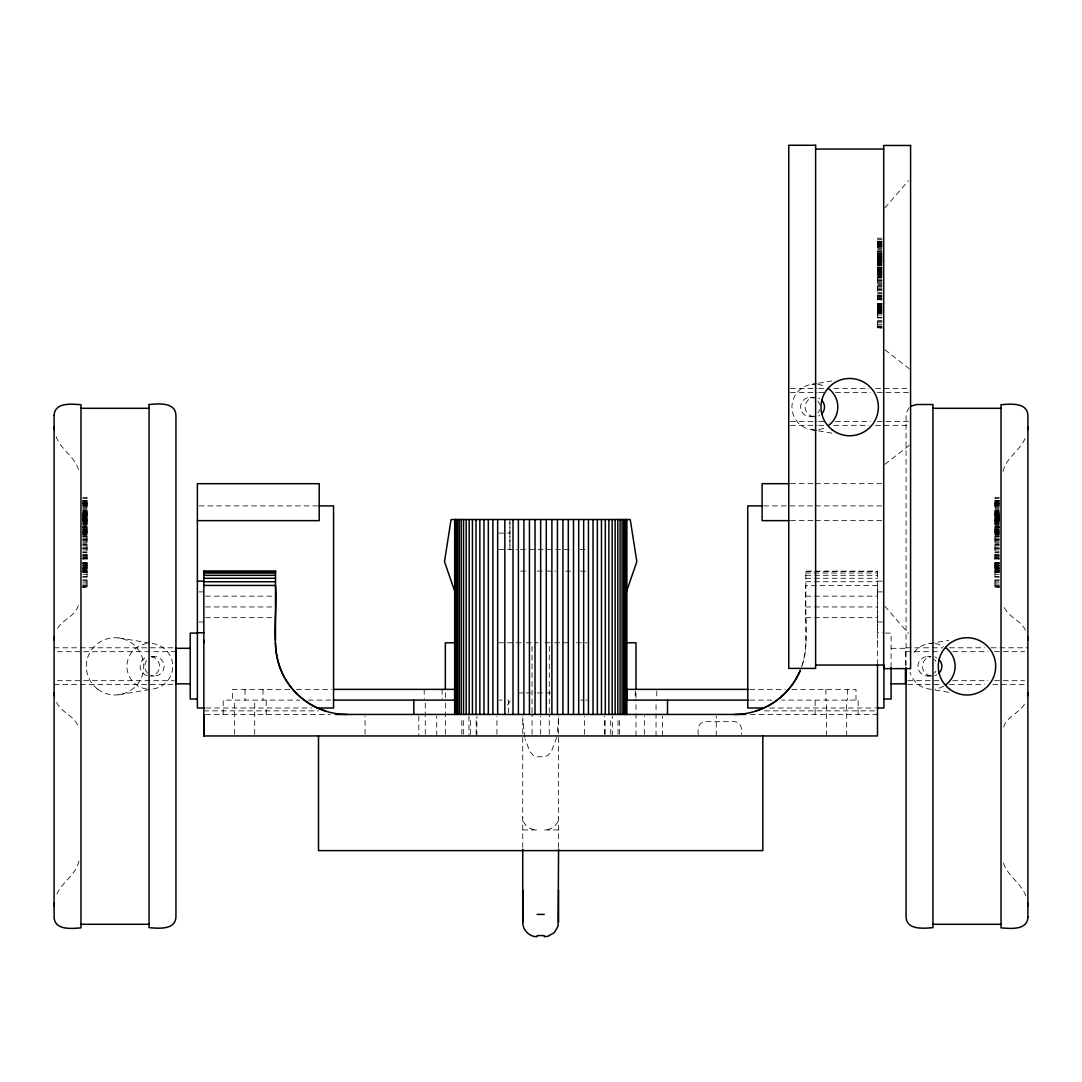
<?xml version="1.0" encoding="UTF-8"?>
<svg xmlns="http://www.w3.org/2000/svg" width="1082" height="1082" viewBox="0 0 1082 1082"><rect width="100%" height="100%" fill="white"/><g stroke="black" fill="none" stroke-linecap="round" stroke-linejoin="round"><path stroke-width="0.75" stroke-dasharray="5 3.75" d="M223.19 714.445L223.19 700.108L299.822 700.108M234.659 734.313L234.659 700.108M254.716 734.313L254.716 700.108M266.186 714.445L266.186 700.108M365.08 734.286L365.08 716.095M425.28 734.313L425.28 700.108M436.749 735.949L436.749 716.095M445.351 734.313L445.338 699.445M445.338 697.782L445.338 691.114M461.825 734.286L461.825 717.65M463.312 734.286L463.312 717.65M470.602 734.286L470.602 717.65M476.161 734.272L476.161 717.488M476.878 735.949L476.878 716.406M496.949 734.313L496.949 716.406M508.418 712.849L508.418 700.108L507.674 700.108M509.92 522.863L509.92 549.615L509.92 519.522M522.741 847.517L522.741 716.095M532.06 734.286L532.06 714.323M532.06 712.659L532.06 642.776M540.662 734.286L540.662 716.095M549.264 734.286L549.264 714.323M549.264 712.659L549.264 642.776M558.582 847.517L558.582 716.095M584.375 734.313L584.375 716.406M604.446 734.313L604.446 716.406M605.163 734.272L605.163 717.488M610.721 734.286L610.721 717.65M612.331 735.949L612.331 716.095M618.011 734.286L618.011 717.65M619.486 734.286L619.486 717.65M635.973 735.949L635.986 699.445M635.986 697.782L635.986 691.114M644.574 734.286L644.574 716.095M656.044 735.949L656.044 701.745M662.495 735.949L662.495 716.095M716.243 735.949L716.243 716.095M805.819 640.355L805.819 571.12L877.488 571.12L877.488 573.041L805.819 573.041L805.819 571.12M815.138 714.445L815.138 700.108M826.607 735.949L826.607 700.108M846.665 735.949L846.665 700.108M858.134 714.445L858.134 700.108L781.786 700.108M877.488 664.686L877.488 571.12M698.35 734.529C697.227 729.647 698.526 722.357 704.531 721.68L735.138 721.68C741.035 722.37 742.414 729.498 741.305 734.326M558.582 718.15L557.135 734.353M877.488 585.443L805.819 585.443C803.547 613.48 811 643.276 800.369 670.204M556.662 737.451L551.414 751.584L547.952 755.452L544.246 756.764L537.078 756.764L533.372 755.452L529.909 751.584L525.122 739.06M78.945 861.096C75.943 875.419 60.917 882.506 56.156 895.91M1003.055 471.495C1006.057 457.186 1021.083 450.098 1025.844 436.695M78.296 605.555C74.969 616.956 61.201 619.743 56.589 630.251M1003.704 727.036C1007.031 715.648 1020.799 712.849 1025.411 702.353M507.512 705.045L511.096 699.662M909.218 407.657L906.432 412.485L906.067 415.272L906.067 666.187M884.806 207.974L908.434 180.694M884.806 464.381L909.299 445.324M811.865 384.313L816.734 383.501M818.357 383.231L832.951 380.796M118.763 694.725L152.805 689.031A22.938 22.938 0 0 0 172.701 664.794A22.938 22.938 0 0 0 149.816 643.371M929.195 643.56L948.644 640.314M881.938 238.216L877.637 238.135L877.637 327.954L881.938 327.954M877.637 239.311L881.938 239.379M877.637 241.205L881.938 241.205M877.637 241.381L881.938 241.462M877.637 241.908L881.938 241.773M877.637 242.409L881.938 242.409M877.637 242.868L881.938 242.868M877.637 243.22L881.938 243.22M877.637 243.95L881.938 243.95M877.637 244.126L881.938 244.126M877.637 244.289L881.938 244.343M877.637 245.073L881.938 245.073M877.637 245.411L881.938 245.398M877.637 246.006L881.938 246.006M877.637 246.155L881.938 246.209M877.637 246.439L881.938 246.439M877.637 246.939L881.938 246.939M877.637 247.832L881.938 247.9M877.637 248.887L881.938 248.887M877.637 249.928L881.938 249.928M877.637 251.024L881.938 251.024M877.637 251.781L881.938 251.781M877.637 252.201L881.938 252.201M877.637 253.364L881.938 253.283M877.637 253.634L881.938 253.634M877.637 254.459L881.938 254.378M877.637 254.865L881.938 254.865M877.637 255.095L881.938 255.095M877.637 255.758L881.938 255.758M877.637 256.001L881.938 256.001M877.637 256.353L881.938 256.258M877.637 256.745L881.938 256.745M877.637 257.137L881.938 257.137M877.637 257.381L881.938 257.381M877.637 257.922L881.938 257.922L877.637 258.084M877.637 258.314L881.938 258.314M877.637 258.449L881.938 258.449M877.637 259.004L881.938 259.004M877.637 259.315L881.938 259.721M877.637 259.842L881.938 259.95M877.637 260.072L881.938 260.18M877.637 260.235L881.938 260.37M877.637 260.6L881.938 260.938M877.637 261.222L881.938 261.154M877.637 261.519L881.938 261.533M877.637 261.655L881.938 261.763M877.637 262.371L881.938 262.371M877.637 262.858L881.938 262.858M877.637 263.399L881.938 263.399M877.637 264.13L881.938 264.13M877.637 264.617L881.938 264.617M877.637 265.577L881.938 265.577M877.637 265.969L881.938 265.969M877.637 267.2L881.938 267.403M877.637 267.606L881.938 267.606M877.637 267.754L881.938 267.754M877.637 267.984L881.938 267.984M877.637 268.377L881.938 268.377M877.637 268.958L881.938 268.782M877.637 269.797L881.938 269.797M877.637 270.094L881.938 270.094M877.637 270.906L881.938 270.919M877.637 271.312L881.938 271.312M877.637 271.934L881.938 271.934M877.637 272.407L881.938 272.407M877.637 273.002L881.938 273.002M877.637 273.354L881.938 273.354M877.637 273.516L881.938 273.516M877.637 274.138L881.938 274.138M877.637 274.733L881.938 274.733M877.637 275.274L881.938 275.274M877.637 275.653L881.938 275.653M877.637 276.559L881.938 276.559M877.637 277.114L881.938 277.114M877.637 277.641L881.938 277.641M877.637 278.98L881.938 278.98M877.637 280.103L881.938 280.103M877.637 280.509L881.938 280.509M877.637 281.198L881.938 281.198M877.637 282.645L881.938 282.645M877.637 283.7L881.938 283.7M877.637 284.85L881.938 284.85M877.637 285.256L881.938 285.256M877.637 286.46L881.938 286.46M877.637 287.92L881.938 287.92M877.637 289.07L881.938 289.07M877.637 289.421L881.938 289.421M877.637 290.652L881.938 290.652M877.637 292.627L881.938 292.519M877.637 293.425L881.938 293.425M877.637 295.007L881.938 295.007M877.637 295.941L881.938 295.941M877.637 296.184L881.938 296.184M877.637 297.212L881.938 297.212M877.637 298.172L881.938 298.172M877.637 298.875L881.938 298.875M877.637 299.362L881.938 299.362M877.637 299.673L881.938 299.836L877.637 299.944M877.637 303.379L881.938 303.379M877.637 303.623L881.938 303.69M877.637 303.853L881.938 303.853M877.637 304.083L881.938 304.083M877.637 304.326L881.938 304.326M877.637 304.989L881.938 304.867M877.637 305.787L881.938 305.787M877.637 306.314L881.938 306.355M877.637 306.422L881.938 306.422M877.637 306.666L881.938 306.666M877.637 307.545L881.938 307.545M877.637 308.018L881.938 308.018M877.637 308.411L881.938 308.411M877.637 309.019L881.938 309.019M877.637 310.209L881.938 310.209M877.637 310.696L881.938 310.696M877.637 311.061L881.938 311.061M877.637 311.17L881.938 311.17M877.637 311.697L881.938 311.697M877.637 312.184L881.938 312.157M877.637 312.468L881.938 312.495M877.637 312.996L881.938 312.996M877.637 313.225L881.938 313.28M877.637 314.984L881.938 314.984M877.637 317.283L881.938 317.283M877.637 317.946L881.938 317.946M877.637 320.57L881.938 320.57M877.637 321.557L881.938 321.557M877.637 322.815L881.938 322.815M877.637 324.695L881.938 324.843M877.637 326.155L881.938 326.155M877.637 327.021L881.938 327.021M877.637 327.21L881.938 327.21M877.637 327.819L881.938 327.819M790.428 388.546L817.126 388.546M818.79 388.546L825.471 388.546M833.816 388.546L868.86 388.546M875.541 388.546L910.584 388.546M790.428 392.441L817.126 392.441M818.79 392.441L825.471 392.441M835.48 392.441L870.523 392.441M877.204 392.441L910.584 392.441M810.256 397.378L814.868 397.378M810.256 416.732L814.868 416.732M790.428 421.439L817.126 421.439M818.79 421.439L825.471 421.439M835.48 421.439L870.523 421.439M877.204 421.439L910.584 421.439M790.428 425.334L817.126 425.334M818.79 425.334L825.471 425.334M833.816 425.334L868.86 425.334M875.541 425.334L910.584 425.334M790.469 483.681L813.84 483.681M815.503 483.681L882.263 483.681M82.746 497.382L87.047 497.463L87.047 587.201L82.746 587.201M999.254 497.382L994.953 497.463L994.953 587.201L999.254 587.201M82.746 498.613L87.047 498.559M994.953 498.559L999.254 498.626M82.746 500.452L87.047 500.452M994.953 500.452L999.254 500.452M82.746 500.709L87.047 500.601M994.953 500.628L999.254 500.614M82.746 501.02L87.047 501.02M994.953 501.02L999.254 501.02M82.746 501.656L87.047 501.656M994.953 501.656L999.254 501.656M82.746 502.116L87.047 502.116M994.953 502.116L999.254 502.116M82.746 502.454L87.047 502.454M994.953 502.467L999.254 502.467M82.746 503.184L87.047 503.184M994.953 503.198L999.254 503.198M82.746 503.373L87.047 503.373M994.953 503.373L999.254 503.373M82.746 503.536L87.047 503.59M994.953 503.536L999.254 503.59M82.746 504.32L87.047 504.32M994.953 504.32L999.254 504.32M82.746 504.658L87.047 504.645M994.953 504.658L999.254 504.645M82.746 505.456L87.047 505.456M994.953 505.402L999.254 505.253M82.746 505.686L87.047 505.686M994.953 505.686L999.254 505.686M199.061 505.903L317.553 505.903M763.77 505.903L813.84 505.903M815.503 505.903L882.263 505.903M82.746 506.187L87.047 506.187M994.953 506.187L999.254 506.187M82.746 507.079L87.047 507.147M994.953 507.079L999.254 507.147M82.746 508.134L87.047 508.134M994.953 508.134L999.254 508.134M82.746 509.176L87.047 509.176M994.953 509.176L999.254 509.176M82.746 510.271L87.047 510.271M994.953 510.271L999.254 510.271M82.746 511.029L87.047 511.029M994.953 511.029L999.254 511.029M82.746 511.448L87.047 511.448M994.953 511.448L999.254 511.448M82.746 512.53L87.047 512.611M994.953 512.611L999.254 512.53M82.746 512.882L87.047 512.882M994.953 512.895L999.254 512.895M82.746 513.139L87.047 513.22M994.953 513.22L999.254 513.139M82.746 513.707L87.047 513.625M994.953 513.707L999.254 513.625M82.746 514.112L87.047 514.112M994.953 514.112L999.254 514.112M82.746 514.342L87.047 514.342M994.953 514.342L999.254 514.342M82.746 515.005L87.047 515.005M994.953 515.005L999.254 515.005M82.746 515.248L87.047 515.248M994.953 515.248L999.254 515.248M82.746 515.505L87.047 515.6M994.953 515.6L999.254 515.505M82.746 515.992L87.047 515.992M994.953 515.992L999.254 515.992M82.746 516.385L87.047 516.385M994.953 516.385L999.254 516.385M82.746 516.614L87.047 516.614M994.953 516.628L999.254 516.628M82.746 517.169L87.047 517.169M994.953 517.169L999.254 517.169M82.746 517.277L87.047 517.331M994.953 517.277L999.254 517.331M82.746 517.561L87.047 517.561M994.953 517.561L999.254 517.561M82.746 517.696L87.047 517.696M994.953 517.696L999.254 517.696M82.746 518.251L87.047 518.251M994.953 518.251L999.254 518.251M82.746 518.711L87.047 518.63M994.953 518.765L999.254 518.63M82.746 518.846L87.047 518.968L82.746 519.198M999.254 518.846L994.953 518.968L999.254 519.198M82.746 519.428L87.047 519.374M994.953 519.319L999.254 519.374M82.746 519.617L87.047 519.482M994.953 519.617L999.254 519.482M82.746 519.874L87.047 519.671M999.254 519.874L994.953 519.806L999.254 520.077M82.746 520.077L87.047 520.009M82.746 520.131L87.047 520.185M994.953 520.131L999.254 520.185M82.746 520.469L87.047 520.401M994.953 520.469L999.254 520.401M82.746 520.78L87.047 520.767M790.469 520.631L813.84 520.631M815.503 520.631L882.263 520.631M994.953 520.78L999.254 520.767M82.746 520.807L87.047 520.902M994.953 520.807L999.254 521.01M82.746 521.619L87.047 521.619M994.953 521.619L999.254 521.619M82.746 522.106L87.047 522.106M994.953 522.106L999.254 522.106M82.746 522.647L87.047 522.647M994.953 522.647L999.254 522.647M82.746 523.377L87.047 523.377M994.953 523.377L999.254 523.377M82.746 523.864L87.047 523.864M994.953 523.864L999.254 523.864M82.746 524.824L87.047 524.824M994.953 524.824L999.254 524.824M82.746 525.216L87.047 525.216M994.953 525.216L999.254 525.216M82.746 526.65L87.047 526.447M994.953 526.65L999.254 526.447M82.746 526.839L87.047 526.88L82.746 526.88M994.953 526.853L999.254 526.853M994.953 527.002L999.254 527.002M82.746 527.232L87.047 527.232M994.953 527.232L999.254 527.232M82.746 527.624L87.047 527.624M994.953 527.624L999.254 527.624M87.047 528.03L82.746 528.205L87.047 528.232M999.254 528.03L994.953 528.205L999.254 528.232M82.746 529.044L87.047 529.044M994.953 529.044L999.254 529.044M82.746 529.341L87.047 529.341M994.953 529.341L999.254 529.341M82.746 530.166L87.047 530.153M994.953 530.153L999.254 530.153M82.746 530.559L87.047 530.559M994.953 530.559L999.254 530.559M82.746 531.181L87.047 531.181M994.953 531.181L999.254 531.181M82.746 531.654L87.047 531.654M994.953 531.654L999.254 531.654M82.746 532.249L87.047 532.249M994.953 532.249L999.254 532.249M82.746 532.601L87.047 532.601M994.953 532.601L999.254 532.601M82.746 532.763L87.047 532.763M994.953 532.763L999.254 532.763M498.775 533.128L509.92 533.128M82.746 533.385L87.047 533.385M994.953 533.385L999.254 533.385M82.746 533.981L87.047 533.981M994.953 533.981L999.254 533.981M82.746 534.522L87.047 534.522M994.953 534.522L999.254 534.522M82.746 534.9L87.047 534.9M994.953 534.9L999.254 534.9M82.746 535.806L87.047 535.806M994.953 535.806L999.254 535.806M82.746 536.361L87.047 536.361M994.953 536.361L999.254 536.361M82.746 536.888L87.047 536.888M994.953 536.888L999.254 536.888M82.746 538.227L87.047 538.227M994.953 538.227L999.254 538.227M82.746 539.35L87.047 539.35M994.953 539.35L999.254 539.35M82.746 539.756L87.047 539.756M994.953 539.756L999.254 539.756M82.746 540.445L87.047 540.445M994.953 540.445L999.254 540.445M82.746 541.893L87.047 541.893M994.953 541.893L999.254 541.893M82.746 542.948L87.047 542.948M994.953 542.948L999.254 542.948M82.746 544.097L87.047 544.097M994.953 544.097L999.254 544.097M82.746 544.503L87.047 544.503M994.953 544.503L999.254 544.503M82.746 545.707L87.047 545.707M994.953 545.707L999.254 545.707M82.746 547.167L87.047 547.167M994.953 547.167L999.254 547.167M82.746 548.317L87.047 548.317M994.953 548.317L999.254 548.317M82.746 548.655L87.047 548.655M994.953 548.669L999.254 548.669M498.775 549.615L517.358 549.615M520.591 549.615L572.243 549.615M580.182 549.615L587.242 549.615M82.746 549.899L87.047 549.899M994.953 549.899L999.254 549.899M82.746 551.874L87.047 551.874M994.953 551.874L999.254 551.766M82.746 552.672L87.047 552.672M994.953 552.672L999.254 552.672M82.746 554.255L87.047 554.255M994.953 554.255L999.254 554.255M82.746 555.188L87.047 555.188M994.953 555.188L999.254 555.188M82.746 555.431L87.047 555.431M994.953 555.431L999.254 555.431M82.746 556.459L87.047 556.459M994.953 556.459L999.254 556.459M82.746 557.419L87.047 557.419M994.953 557.419L999.254 557.419M82.746 558.123L87.047 558.123M994.953 558.123L999.254 558.123M82.746 558.61L87.047 558.61M994.953 558.61L999.254 558.61M87.047 558.921L82.746 559.083L87.047 559.151M994.953 558.921L999.254 559.083L994.953 559.164M82.746 562.626L87.047 562.626M994.953 562.626L999.254 562.626M82.746 562.87L87.047 562.87M994.953 562.87L999.254 562.938M82.746 563.1L87.047 563.1M994.953 563.1L999.254 563.1M82.746 563.33L87.047 563.33M994.953 563.33L999.254 563.33M82.746 563.573L87.047 563.573M994.953 563.573L999.254 563.573M82.746 564.236L87.047 564.114M994.953 564.236L999.254 564.114M82.746 565.034L87.047 565.034M994.953 565.034L999.254 565.034M82.746 565.561L87.047 565.602L82.746 565.67M994.953 565.561L999.254 565.602L994.953 565.683M82.746 565.913L87.047 565.913M994.953 565.913L999.254 565.913M82.746 566.792L87.047 566.792M994.953 566.792L999.254 566.792M82.746 567.266L87.047 567.266M994.953 567.266L999.254 567.266M82.746 567.658L87.047 567.658M994.953 567.658L999.254 567.658M82.746 568.266L87.047 568.266M994.953 568.266L999.254 568.266M82.746 568.55L87.047 568.55M994.953 568.55L999.254 568.55M82.746 568.713L87.047 568.713M994.953 568.713L999.254 568.713M82.746 569.457L87.047 569.457M994.953 569.457L999.254 569.457M82.746 569.943L87.047 569.943M994.953 569.943L999.254 569.943M82.746 570.309L87.047 570.309M994.953 570.309L999.254 570.309M82.746 570.417L87.047 570.417M994.953 570.417L999.254 570.417M82.746 570.944L87.047 570.944M994.953 570.944L999.254 570.944M520.591 571.12L527.259 571.12M537.254 571.12L555.58 571.12M565.588 571.12L572.243 571.12M580.574 571.12L587.242 571.12M82.746 571.431L87.047 571.404M994.953 571.431L999.254 571.404M82.746 571.715L87.047 571.742M805.819 571.607L877.488 571.607M994.953 571.742L999.254 571.715M82.746 572.243L87.047 572.243M994.953 572.243L999.254 572.243M82.746 572.513L87.047 572.513M994.953 572.527L999.254 572.513M82.746 574.231L87.047 574.231M994.953 574.231L999.254 574.231M805.819 575.313L877.488 575.313M82.746 576.53L87.047 576.53M994.953 576.53L999.254 576.53M82.746 577.193L87.047 577.193M994.953 577.193L999.254 577.193M805.819 578.288L877.488 578.288M82.746 579.817L87.047 579.817M994.953 579.817L999.254 579.817M82.746 580.804L87.047 580.804M994.953 580.804L999.254 580.804M882.317 581.156L877.488 581.156L877.488 632.754L882.317 632.754M805.819 581.737L877.488 581.737M82.746 582.062L87.047 582.062M994.953 582.062L999.254 582.062M82.746 584.091L87.047 583.942M994.953 583.942L999.254 584.091M82.746 585.403L87.047 585.403M994.953 585.403L999.254 585.403M82.746 586.268L87.047 586.268M994.953 586.268L999.254 586.268M82.746 586.458L87.047 586.458M994.953 586.458L999.254 586.458M82.746 587.066L87.047 587.066M994.953 587.066L999.254 587.066M199.007 591.895L203.835 591.895M877.488 591.895L882.317 591.895M205.512 596.155L275.504 596.155M805.819 596.168L877.488 596.168M205.512 606.948L273.841 606.948M805.819 606.948L877.488 606.948M205.512 617.66L275.504 617.66M805.819 617.66L877.488 617.66M199.007 622.001L203.835 622.001M877.488 622.001L882.317 622.001M885.36 633.105L891.095 633.105L891.095 666.85M498.599 642.776L522.119 642.776M526.379 642.776L538.16 642.776M544.963 642.776L553.267 642.776M554.606 642.776L571.756 642.776M576.49 642.776L586.89 642.776M54.1 647.793L174.256 647.793M906.067 647.793L942.787 647.793M949.469 647.793L984.512 647.793M991.18 647.793L1027.9 647.793M891.095 648.307L905.431 648.307L905.431 666.85M57.441 651.689L175.933 651.689M906.067 651.689L939.447 651.689M952.796 651.689L987.852 651.689M994.52 651.689L1024.559 651.689M151.358 656.625L154.428 656.625M927.572 656.625L930.642 656.625M149.816 675.98L154.428 675.98M927.572 675.98L932.184 675.98M57.441 680.686L174.256 680.686M907.744 680.686L939.447 680.686M952.796 680.686L987.852 680.686M994.52 680.686L1024.559 680.686M54.1 684.581L174.256 684.581M907.744 684.595L941.124 684.595M949.469 684.595L984.512 684.595M992.857 684.595L1027.9 684.595M289.733 689.369L232.508 689.369L232.508 700.108M296.454 689.369L331.809 689.369M749.758 689.369L785.167 689.369M791.902 689.369L855.984 689.369L855.984 700.108M518.44 692.94L522.741 692.94M526.001 692.94L535.779 692.94M537.402 692.94L550.44 692.94M308.235 700.108L331.809 700.108M499.154 700.108L502.116 700.108M580.696 700.108L583.658 700.108M585.727 700.108L587.31 700.108M749.758 700.108L771.669 700.108M205.796 707.993L311.697 707.993M769.627 707.993L875.527 707.993M203.835 710.86L318.514 710.86M764.501 710.86L877.488 710.86M205.526 714.445L330.308 714.445M750.353 714.445L875.798 714.445M522.741 829.962L537.078 829.962A14.336 12.416 0 0 1 522.741 817.546M558.582 829.962L544.246 829.962A14.336 12.416 0 0 0 558.582 817.559M811.865 429.784L816.734 430.595M818.357 430.866L832.951 433.314M948.644 692.291L929.195 689.031A22.938 22.938 0 0 1 910.03 672.233M118.763 637.88L152.805 643.56M884.806 349.716L909.299 368.786M884.806 606.136L908.434 633.403M1025.411 630.251C1020.799 619.743 1007.031 616.956 1003.704 605.568M56.589 702.34C61.201 712.849 74.969 715.648 78.296 727.036M1025.844 895.91C1021.083 882.506 1006.057 875.419 1003.055 861.096M56.169 436.695C60.917 450.098 75.943 457.186 78.945 471.495M524.662 737.451L522.755 718.15M877.488 640.355L877.488 642.776M847.382 689.369L847.382 700.108M825.891 689.369L825.891 700.108M656.76 690.898L656.76 700.108M635.256 690.898L635.256 700.108M468.993 716.095L468.993 735.949M442.119 689.369L442.119 698.58M424.212 689.369L424.212 698.58M418.829 716.095L418.829 735.949M262.967 689.369L262.967 700.108M245.046 689.369L245.046 700.108M805.819 642.776A71.669 71.669 0 0 1 801.492 667.296M146.827 689.031A22.938 22.938 0 0 1 146.827 643.56M151.926 656.95A9.67 9.67 0 0 1 164.099 666.296A9.67 9.67 0 0 1 151.926 675.641M147.585 673.139A9.67 9.67 0 0 1 147.585 659.465M151.088 656.706A9.67 9.67 0 0 1 151.088 675.898M147.314 675.641A9.67 9.67 0 0 1 147.314 656.95M935.944 671.138A9.67 9.67 0 0 1 934.415 673.139M930.074 675.641A9.67 9.67 0 0 1 917.901 666.296A9.67 9.67 0 0 1 930.074 656.95M934.415 659.465A9.67 9.67 0 0 1 935.944 661.467M937.026 674.681A9.67 9.67 0 0 1 934.686 675.641M930.912 675.898A9.67 9.67 0 0 1 930.912 656.706M934.686 656.95A9.67 9.67 0 0 1 937.026 657.924M943.653 686.164A22.938 22.938 0 0 1 935.173 689.031M913.992 652.338A22.938 22.938 0 0 1 932.184 643.371M935.173 643.56A22.938 22.938 0 0 1 943.653 646.441M823.645 428.242A22.938 22.938 0 0 1 817.857 429.784M814.868 429.987A22.938 22.938 0 0 1 791.929 407.048A22.938 22.938 0 0 1 814.868 384.124M817.857 384.313A22.938 22.938 0 0 1 823.645 385.868M819.601 409.564A9.67 9.67 0 0 1 817.924 412.945M813.962 415.988A9.67 9.67 0 0 1 800.572 407.048A9.67 9.67 0 0 1 813.962 398.122M817.924 401.165A9.67 9.67 0 0 1 819.601 404.546M819.696 415.434A9.67 9.67 0 0 1 818.56 415.988M813.596 416.651A9.67 9.67 0 0 1 813.596 397.459M818.56 398.122A9.67 9.67 0 0 1 819.696 398.676M881.938 253.891L877.637 253.891L881.938 253.972M881.938 309.303L877.637 309.303L881.938 309.466M97.583 689.099A28.687 28.632 0 0 0 143.473 670.042A28.687 28.632 0 0 0 103.994 639.922A28.687 28.632 0 0 0 97.583 689.099"/><path stroke-width="1.5" d="M877.488 664.686L877.488 735.949L203.835 735.949L203.835 714.445M203.835 642.776L203.835 640.355M203.835 571.12L203.835 573.041L275.504 573.041L275.504 571.12L203.835 571.12L203.835 735.949M325.263 710.86C308.411 705.707 294.02 693.724 285.107 678.617C268.674 650.39 277.939 616.172 275.504 585.443L203.835 585.443M413.811 714.445L413.811 700.108M445.338 689.45L445.338 642.776L455.36 642.776M454.67 714.445L454.67 519.522M454.846 714.445L454.846 519.522M455.4 714.445L455.4 519.522M456.32 714.445L456.32 519.522M457.591 714.445L457.591 519.522M459.228 714.445L459.228 519.522M461.216 714.445L461.216 519.522M463.529 714.445L463.529 519.522M466.18 714.445L466.18 519.522M469.155 714.445L469.155 519.522M472.442 714.445L472.442 519.522M475.999 714.445L475.999 519.522M479.853 714.445L479.853 519.522M483.965 714.445L483.965 519.522M488.307 714.445L488.307 519.522M492.878 714.445L492.878 519.522M497.666 714.445L497.666 519.522M504.834 714.445L504.834 519.522M513.017 714.445L513.017 519.522M518.4 714.445L518.4 519.522M522.741 849.181L522.741 921.404C522.187 929.411 529.003 936.836 537.064 936.742M523.891 714.445L523.891 519.522M529.436 714.445L529.436 519.522M535.035 714.445L535.035 519.522M540.662 714.445L540.662 519.522M546.288 714.445L546.288 519.522M551.888 714.445L551.888 519.522M557.433 714.445L557.433 519.522M558.582 849.181L558.082 926.124L554.376 932.549L547.952 936.255L544.232 936.742M562.924 714.445L562.924 519.522M568.307 714.445L568.307 519.522M573.501 714.445L573.501 519.522M578.694 714.445L578.694 519.522M583.658 714.445L583.658 519.522M588.432 714.445L588.446 519.522M593.017 714.445L593.017 519.522M597.359 714.445L597.359 519.522M601.47 714.445L601.47 519.522M605.311 714.445L605.311 519.522M608.882 714.445L608.882 519.522M612.169 714.445L612.169 519.522M615.131 714.445L615.131 519.522M617.795 714.445L617.795 519.522M620.108 714.445L620.108 519.522M622.096 714.445L622.096 519.522M623.732 714.445L623.732 519.522M625.004 714.445L625.004 519.522M625.923 714.445L625.923 519.522M626.478 714.445L626.478 519.522M626.654 714.445L626.654 519.522M635.986 689.45L635.986 642.776L625.964 642.776M667.513 714.445L667.513 700.108M54.1 905.891L54.343 902.821M1027.657 429.77L1027.9 426.714M54.1 639.814L54.384 636.798M1027.616 695.807L1027.9 692.791M625.815 593.491L636.838 561.68L630.238 519.522L451.086 519.522L444.486 561.68L454.954 591.895M911.45 405.939L916.819 404.506L932.941 404.506L932.941 927.653C923.933 928.342 906.54 930.385 906.067 916.873L906.067 667.716M756.061 710.86C775.929 704.788 792.349 689.275 800.369 670.204A71.669 71.669 0 0 1 734.151 714.445M815.625 149.059L883.71 149.059M80.974 408.306L149.059 408.306M932.941 408.306L1001.026 408.306M788.805 483.681L762.107 483.681L762.107 520.631L788.805 520.631M319.217 505.903L333.554 505.903L333.554 707.993L316.742 707.993M762.107 505.903L747.77 505.903L747.77 707.993L762.905 707.993M197.384 520.631L319.217 520.631L319.217 483.681L197.384 483.681L197.384 707.993L204.119 707.993M203.835 571.607L275.504 571.607M203.835 575.313L275.504 575.313M203.835 578.288L275.504 578.288M197.384 581.156L203.835 581.156M203.835 581.737L275.504 581.737M197.384 632.754L203.835 632.754M197.384 633.105L190.229 633.105L190.229 699.04L197.384 699.04M190.229 648.307L175.893 648.307L175.893 683.838L190.229 683.838M815.625 665.051L883.71 665.051M891.095 683.838L905.431 683.838L905.431 668.405M333.486 689.369L454.67 689.369L454.67 700.108L333.486 700.108M748.068 689.369L626.654 689.369L626.654 700.108L748.068 700.108M883.926 699.04L891.095 699.04L891.095 667.499M877.204 707.993L883.926 707.993L883.926 665.322M335.366 714.445L745.701 714.445M876.758 714.445L877.488 714.445M537.078 914.425L544.246 914.425M80.974 924.285L149.059 924.285M932.941 924.298L1001.026 924.298M537.078 935.578L544.232 935.578M1027.616 636.798L1027.9 639.814M54.1 692.791L54.384 695.807M1027.657 902.821L1027.9 905.891M54.1 426.714L54.343 429.77M558.569 922.351L558.569 890.026M522.741 922.351L522.728 890.026M762.824 735.949L762.824 850.614L318.5 850.614L318.5 735.949M275.504 571.12L275.504 640.355M347.173 714.445A71.669 71.669 0 0 1 275.504 642.776M939.027 659.465A9.67 9.67 0 0 1 939.027 673.139M946.141 648.104A22.938 22.938 0 0 1 946.141 684.5M821.711 400.218A9.67 9.67 0 0 1 821.711 413.892M828.826 388.857A22.938 22.938 0 0 1 828.826 425.253M54.1 415.502L54.1 917.103C54.573 930.601 71.953 928.572 80.974 927.869L80.974 404.722C71.953 404.032 54.573 401.99 54.1 415.502M149.059 404.506L149.059 927.653C158.067 928.342 175.46 930.385 175.933 916.873L175.933 415.272C175.46 401.774 158.067 403.802 149.059 404.506M1027.9 917.103C1027.427 930.601 1010.047 928.572 1001.026 927.869L1001.026 404.722C1010.047 404.032 1027.427 401.99 1027.9 415.502L1027.9 917.103M815.625 145.258L788.751 145.258L788.751 668.405L815.625 668.405L815.625 145.258M910.584 145.475L883.71 145.475L883.71 668.622L910.584 668.622L910.584 145.475M949.55 689.099A28.687 28.632 0 0 0 995.44 670.042A28.687 28.632 0 0 0 955.961 639.922A28.687 28.632 0 0 0 949.55 689.099M832.234 429.852A28.687 28.632 0 0 0 878.124 410.795A28.687 28.632 0 0 0 838.645 380.675A28.687 28.632 0 0 0 832.234 429.852"/></g></svg>
